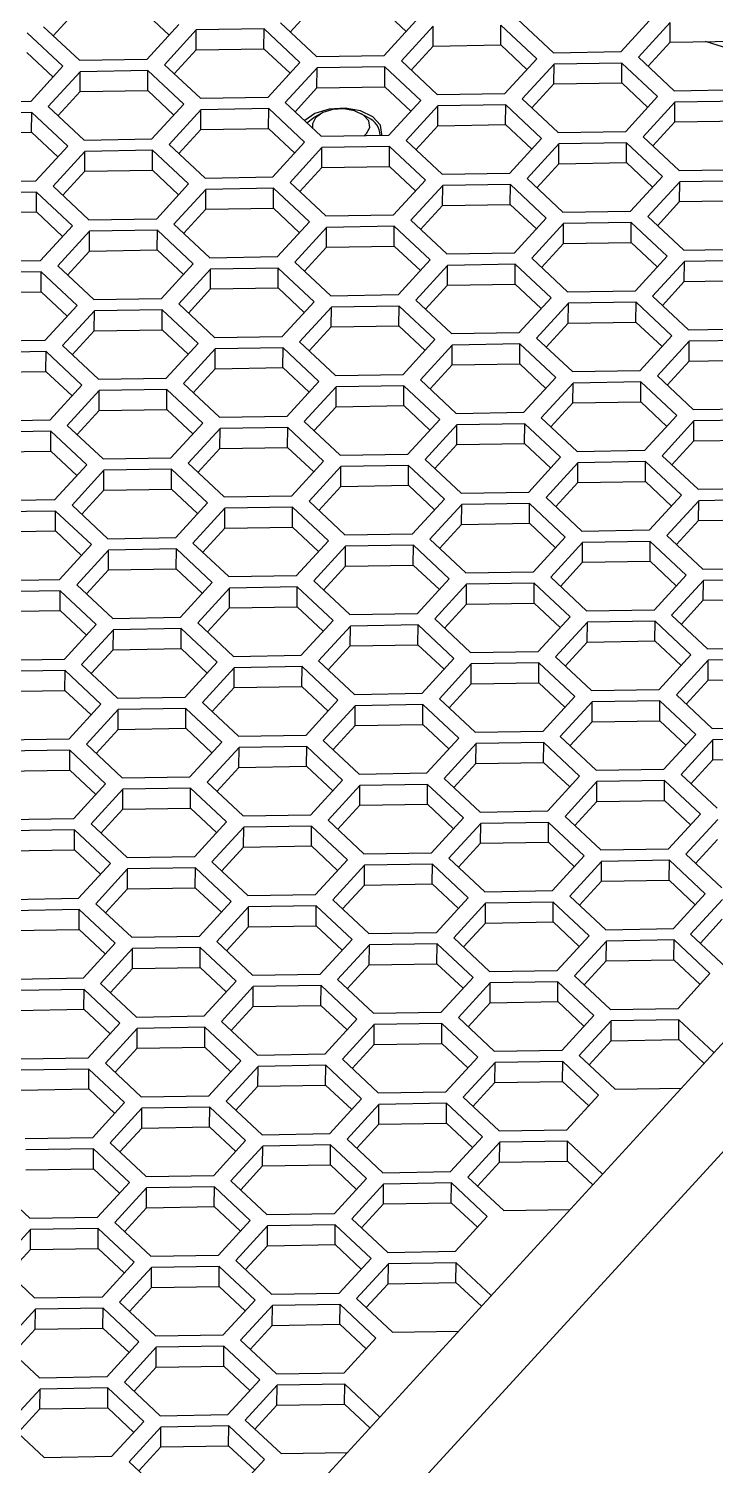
# Model space of a CAD drawing. Header units: millimetres. Extents: x -11 to 294, y 0 to 216.
# Drawn here: x 183 to 194.7, y 94.64 to 119.11 of the extents above; entities that cross this region are included whole.
import ezdxf

# ---------------------------------------------------------------- set-up
doc = ezdxf.new("R2010")
doc.units = ezdxf.units.MM

msp = doc.modelspace()

# ---------------------------------------------------------------- linework, layer by layer
at = {"color": 7, "linetype": 'Continuous', "lineweight": 25}
for p, q in [((174.487, 77.791), (240.142, 149.396)), ((174.498, 79.662), (238.216, 149.153)), ((187.456, 119.055), (187.83, 119.463)), ((188.984, 119.482), (189.43, 119.064)), ((183.417, 118.991), (183.792, 119.399)), ((184.946, 119.417), (185.391, 119)), ((187.29, 119.21), (187.901, 118.637)), ((189.055, 118.656), (189.598, 119.247)), ((191.329, 119.275), (191.94, 118.702)), ((193.094, 118.721), (193.637, 119.312)), ((193.931, 119.22), (193.388, 118.628)), ((193.929, 118.881), (193.931, 119.22)), ((183.58, 118.471), (182.969, 119.044)), ((183.251, 119.146), (183.863, 118.573)), ((185.017, 118.592), (185.559, 119.183)), ((185.854, 119.091), (185.311, 118.499)), ((185.852, 118.752), (185.854, 119.091)), ((187.008, 119.109), (185.854, 119.091)), ((187.006, 118.771), (187.008, 119.109)), ((187.619, 118.536), (187.008, 119.109)), ((189.892, 119.155), (189.35, 118.563)), ((189.89, 118.816), (189.892, 119.155)), ((191.044, 118.835), (191.046, 119.174)), ((191.657, 118.601), (191.046, 119.174)), ((185.477, 118.344), (185.852, 118.752)), ((185.852, 118.752), (187.006, 118.771)), ((187.006, 118.771), (187.451, 118.353)), ((189.515, 118.408), (189.89, 118.816)), ((189.89, 118.816), (191.044, 118.835)), ((191.044, 118.835), (191.49, 118.417)), ((191.94, 118.702), (193.094, 118.721)), ((193.554, 118.473), (193.929, 118.881)), ((193.929, 118.881), (195.083, 118.9)), ((195.376, 118.626), (194.53, 118.891)), ((182.967, 118.706), (183.412, 118.288)), ((183.038, 117.88), (183.58, 118.471)), ((183.863, 118.573), (185.017, 118.592)), ((185.311, 118.499), (185.923, 117.926)), ((187.077, 117.945), (187.619, 118.536)), ((187.901, 118.637), (189.055, 118.656)), ((189.067, 118.463), (187.913, 118.444)), ((189.065, 118.124), (189.067, 118.463)), ((189.679, 117.889), (189.067, 118.463)), ((189.35, 118.563), (189.961, 117.99)), ((191.115, 118.009), (191.657, 118.601)), ((191.952, 118.508), (191.409, 117.917)), ((191.95, 118.17), (191.952, 118.508)), ((193.106, 118.527), (191.952, 118.508)), ((193.104, 118.188), (193.106, 118.527)), ((193.717, 117.954), (193.106, 118.527)), ((193.388, 118.628), (194, 118.055)), ((183.874, 118.379), (183.332, 117.787)), ((183.872, 118.04), (183.874, 118.379)), ((185.028, 118.397), (183.874, 118.379)), ((185.026, 118.059), (185.028, 118.397)), ((185.64, 117.824), (185.028, 118.397)), ((187.913, 118.444), (187.371, 117.852)), ((187.911, 118.105), (187.913, 118.444)), ((183.498, 117.632), (183.872, 118.04)), ((183.872, 118.04), (185.026, 118.059)), ((185.026, 118.059), (185.472, 117.641)), ((187.537, 117.697), (187.911, 118.105)), ((187.911, 118.105), (189.065, 118.124)), ((189.065, 118.124), (189.511, 117.706)), ((189.961, 117.99), (191.115, 118.009)), ((191.575, 117.761), (191.95, 118.17)), ((191.95, 118.17), (193.104, 118.188)), ((193.104, 118.188), (193.549, 117.771)), ((194, 118.055), (195.154, 118.074)), ((181.884, 117.861), (183.038, 117.88)), ((183.332, 117.787), (183.944, 117.214)), ((185.098, 117.233), (185.64, 117.824)), ((185.934, 117.732), (185.392, 117.14)), ((185.923, 117.926), (187.077, 117.945)), ((185.932, 117.393), (185.934, 117.732)), ((187.088, 117.751), (185.934, 117.732)), ((187.086, 117.412), (187.088, 117.751)), ((187.7, 117.178), (187.088, 117.751)), ((187.371, 117.852), (187.983, 117.279)), ((189.137, 117.298), (189.679, 117.889)), ((189.973, 117.797), (189.431, 117.206)), ((189.971, 117.458), (189.973, 117.797)), ((191.127, 117.816), (189.973, 117.797)), ((191.125, 117.477), (191.127, 117.816)), ((191.739, 117.243), (191.127, 117.816)), ((191.409, 117.917), (192.021, 117.344)), ((193.175, 117.362), (193.717, 117.954)), ((194.012, 117.861), (193.469, 117.27)), ((194.01, 117.523), (194.012, 117.861)), ((195.166, 117.88), (194.012, 117.861)), ((183.05, 117.686), (181.896, 117.668)), ((183.048, 117.348), (183.05, 117.686)), ((183.662, 117.113), (183.05, 117.686)), ((187.738, 117.508), (187.858, 117.599)), ((187.981, 117.667), (187.858, 117.599)), ((188.788, 117.593), (188.666, 117.663)), ((193.635, 117.114), (194.01, 117.523)), ((194.01, 117.523), (195.164, 117.541)), ((181.894, 117.329), (183.048, 117.348)), ((183.048, 117.348), (183.494, 116.93)), ((185.558, 116.985), (185.932, 117.393)), ((185.932, 117.393), (187.086, 117.412)), ((187.086, 117.412), (187.532, 116.994)), ((187.983, 117.279), (189.137, 117.298)), ((188.988, 117.296), (188.988, 117.314)), ((189.597, 117.05), (189.971, 117.458)), ((189.971, 117.458), (191.125, 117.477)), ((191.125, 117.477), (191.571, 117.059)), ((191.196, 116.651), (191.739, 117.243)), ((192.021, 117.344), (193.175, 117.362)), ((193.469, 117.27), (194.081, 116.697)), ((183.119, 116.522), (183.662, 117.113)), ((183.956, 117.021), (183.413, 116.429)), ((183.944, 117.214), (185.098, 117.233)), ((183.954, 116.682), (183.956, 117.021)), ((185.11, 117.04), (183.956, 117.021)), ((185.108, 116.701), (185.11, 117.04)), ((185.721, 116.467), (185.11, 117.04)), ((185.392, 117.14), (186.003, 116.567)), ((187.157, 116.586), (187.7, 117.178)), ((187.994, 117.085), (187.452, 116.494)), ((187.992, 116.747), (187.994, 117.085)), ((189.148, 117.104), (187.994, 117.085)), ((189.146, 116.765), (189.148, 117.104)), ((189.76, 116.531), (189.148, 117.104)), ((189.431, 117.206), (190.042, 116.633)), ((192.033, 117.15), (191.491, 116.559)), ((192.031, 116.812), (192.033, 117.15)), ((193.187, 117.169), (192.033, 117.15)), ((193.185, 116.83), (193.187, 117.169)), ((193.799, 116.596), (193.187, 117.169)), ((187.992, 116.747), (189.146, 116.765)), ((189.146, 116.765), (189.592, 116.348)), ((191.657, 116.403), (192.031, 116.812)), ((192.031, 116.812), (193.185, 116.83)), ((193.185, 116.83), (193.631, 116.413)), ((181.965, 116.503), (183.119, 116.522)), ((183.579, 116.274), (183.954, 116.682)), ((183.954, 116.682), (185.108, 116.701)), ((185.108, 116.701), (185.553, 116.283)), ((186.003, 116.567), (187.157, 116.586)), ((187.618, 116.338), (187.992, 116.747)), ((189.217, 115.939), (189.76, 116.531)), ((190.042, 116.633), (191.196, 116.651)), ((191.491, 116.559), (192.102, 115.986)), ((193.256, 116.004), (193.799, 116.596)), ((194.093, 116.503), (193.55, 115.912)), ((194.081, 116.697), (195.235, 116.715)), ((194.091, 116.165), (194.093, 116.503)), ((195.247, 116.522), (194.093, 116.503)), ((183.131, 116.328), (181.977, 116.309)), ((183.129, 115.989), (183.131, 116.328)), ((183.742, 115.755), (183.131, 116.328)), ((183.413, 116.429), (184.025, 115.856)), ((185.179, 115.875), (185.721, 116.467)), ((186.016, 116.374), (185.473, 115.783)), ((186.014, 116.035), (186.016, 116.374)), ((187.17, 116.393), (186.016, 116.374)), ((187.168, 116.054), (187.17, 116.393)), ((187.781, 115.82), (187.17, 116.393)), ((187.452, 116.494), (188.063, 115.921)), ((190.054, 116.438), (189.511, 115.847)), ((190.052, 116.1), (190.054, 116.438)), ((191.208, 116.457), (190.054, 116.438)), ((191.206, 116.118), (191.208, 116.457)), ((191.819, 115.884), (191.208, 116.457)), ((185.639, 115.627), (186.014, 116.035)), ((186.014, 116.035), (187.168, 116.054)), ((187.168, 116.054), (187.613, 115.636)), ((189.677, 115.691), (190.052, 116.1)), ((190.052, 116.1), (191.206, 116.118)), ((191.206, 116.118), (191.651, 115.701)), ((193.716, 115.756), (194.091, 116.165)), ((194.091, 116.165), (195.245, 116.183)), ((181.975, 115.97), (183.129, 115.989)), ((183.129, 115.989), (183.574, 115.571)), ((184.025, 115.856), (185.179, 115.875)), ((185.473, 115.783), (186.085, 115.21)), ((187.239, 115.228), (187.781, 115.82)), ((188.063, 115.921), (189.217, 115.939)), ((189.511, 115.847), (190.123, 115.274)), ((191.277, 115.292), (191.819, 115.884)), ((192.114, 115.792), (191.571, 115.2)), ((192.102, 115.986), (193.256, 116.004)), ((192.112, 115.453), (192.114, 115.792)), ((193.268, 115.81), (192.114, 115.792)), ((193.266, 115.471), (193.268, 115.81)), ((193.879, 115.237), (193.268, 115.81)), ((193.55, 115.912), (194.162, 115.339)), ((183.2, 115.163), (183.742, 115.755)), ((184.036, 115.662), (183.494, 115.071)), ((184.034, 115.324), (184.036, 115.662)), ((185.19, 115.681), (184.036, 115.662)), ((185.188, 115.342), (185.19, 115.681)), ((185.802, 115.108), (185.19, 115.681)), ((188.075, 115.727), (187.533, 115.136)), ((188.073, 115.389), (188.075, 115.727)), ((189.229, 115.746), (188.075, 115.727)), ((189.227, 115.407), (189.229, 115.746)), ((189.841, 115.173), (189.229, 115.746)), ((183.66, 114.915), (184.034, 115.324)), ((184.034, 115.324), (185.188, 115.342)), ((185.188, 115.342), (185.634, 114.925)), ((187.699, 114.98), (188.073, 115.389)), ((188.073, 115.389), (189.227, 115.407)), ((189.227, 115.407), (189.673, 114.99)), ((190.123, 115.274), (191.277, 115.292)), ((191.737, 115.045), (192.112, 115.453)), ((192.112, 115.453), (193.266, 115.471)), ((193.266, 115.471), (193.711, 115.054)), ((194.162, 115.339), (195.316, 115.357)), ((182.046, 115.144), (183.2, 115.163)), ((183.494, 115.071), (184.106, 114.498)), ((185.26, 114.516), (185.802, 115.108)), ((186.085, 115.21), (187.239, 115.228)), ((187.533, 115.136), (188.145, 114.563)), ((189.299, 114.581), (189.841, 115.173)), ((190.135, 115.08), (189.593, 114.489)), ((190.133, 114.742), (190.135, 115.08)), ((191.289, 115.099), (190.135, 115.08)), ((191.287, 114.76), (191.289, 115.099)), ((191.901, 114.526), (191.289, 115.099)), ((191.571, 115.2), (192.183, 114.627)), ((193.337, 114.646), (193.879, 115.237)), ((194.174, 115.145), (193.631, 114.553)), ((194.171, 114.806), (194.174, 115.145)), ((195.328, 115.163), (194.174, 115.145)), ((183.212, 114.97), (182.058, 114.951)), ((183.21, 114.631), (183.212, 114.97)), ((183.824, 114.397), (183.212, 114.97)), ((186.096, 115.015), (185.554, 114.424)), ((186.094, 114.677), (186.096, 115.015)), ((187.25, 115.034), (186.096, 115.015)), ((187.248, 114.695), (187.25, 115.034)), ((187.862, 114.461), (187.25, 115.034)), ((193.797, 114.398), (194.171, 114.806)), ((194.171, 114.806), (195.325, 114.825)), ((182.056, 114.612), (183.21, 114.631)), ((183.21, 114.631), (183.656, 114.213)), ((185.72, 114.268), (186.094, 114.677)), ((186.094, 114.677), (187.248, 114.695)), ((187.248, 114.695), (187.694, 114.278)), ((188.145, 114.563), (189.299, 114.581)), ((189.759, 114.333), (190.133, 114.742)), ((190.133, 114.742), (191.287, 114.76)), ((191.287, 114.76), (191.733, 114.343)), ((192.183, 114.627), (193.337, 114.646)), ((193.631, 114.553), (194.243, 113.98)), ((183.281, 113.805), (183.824, 114.397)), ((184.118, 114.304), (183.575, 113.713)), ((184.106, 114.498), (185.26, 114.516)), ((184.116, 113.966), (184.118, 114.304)), ((185.272, 114.323), (184.118, 114.304)), ((185.27, 113.984), (185.272, 114.323)), ((185.883, 113.75), (185.272, 114.323)), ((185.554, 114.424), (186.165, 113.851)), ((187.319, 113.869), (187.862, 114.461)), ((188.156, 114.369), (187.614, 113.777)), ((188.154, 114.03), (188.156, 114.369)), ((189.31, 114.387), (188.156, 114.369)), ((189.308, 114.049), (189.31, 114.387)), ((189.922, 113.814), (189.31, 114.387)), ((189.593, 114.489), (190.204, 113.916)), ((191.358, 113.934), (191.901, 114.526)), ((192.195, 114.434), (191.653, 113.842)), ((192.193, 114.095), (192.195, 114.434)), ((193.349, 114.452), (192.195, 114.434)), ((193.347, 114.114), (193.349, 114.452)), ((193.961, 113.879), (193.349, 114.452)), ((191.819, 113.687), (192.193, 114.095)), ((192.193, 114.095), (193.347, 114.114)), ((193.347, 114.114), (193.793, 113.696)), ((183.741, 113.557), (184.116, 113.966)), ((184.116, 113.966), (185.27, 113.984)), ((185.27, 113.984), (185.715, 113.567)), ((186.165, 113.851), (187.319, 113.869)), ((187.78, 113.622), (188.154, 114.03)), ((188.154, 114.03), (189.308, 114.049)), ((189.308, 114.049), (189.754, 113.631)), ((189.379, 113.223), (189.922, 113.814)), ((190.204, 113.916), (191.358, 113.934)), ((191.653, 113.842), (192.264, 113.269)), ((193.418, 113.288), (193.961, 113.879)), ((194.243, 113.98), (195.397, 113.999)), ((182.127, 113.787), (183.281, 113.805)), ((183.293, 113.611), (182.139, 113.592)), ((183.291, 113.272), (183.293, 113.611)), ((183.904, 113.038), (183.293, 113.611)), ((183.575, 113.713), (184.187, 113.14)), ((185.341, 113.158), (185.883, 113.75)), ((186.178, 113.657), (185.635, 113.066)), ((186.176, 113.319), (186.178, 113.657)), ((187.332, 113.676), (186.178, 113.657)), ((187.33, 113.337), (187.332, 113.676)), ((187.943, 113.103), (187.332, 113.676)), ((187.614, 113.777), (188.225, 113.204)), ((190.216, 113.722), (189.673, 113.13)), ((190.214, 113.383), (190.216, 113.722)), ((191.37, 113.74), (190.216, 113.722)), ((191.368, 113.402), (191.37, 113.74)), ((191.981, 113.167), (191.37, 113.74)), ((194.255, 113.787), (193.712, 113.195)), ((194.253, 113.448), (194.255, 113.787)), ((195.409, 113.805), (194.255, 113.787)), ((186.176, 113.319), (187.33, 113.337)), ((187.33, 113.337), (187.775, 112.92)), ((189.839, 112.975), (190.214, 113.383)), ((190.214, 113.383), (191.368, 113.402)), ((191.368, 113.402), (191.813, 112.984)), ((193.878, 113.04), (194.253, 113.448)), ((194.253, 113.448), (195.407, 113.467)), ((182.137, 113.254), (183.291, 113.272)), ((183.291, 113.272), (183.736, 112.855)), ((184.187, 113.14), (185.341, 113.158)), ((185.801, 112.91), (186.176, 113.319)), ((187.401, 112.511), (187.943, 113.103)), ((188.225, 113.204), (189.379, 113.223)), ((189.673, 113.13), (190.285, 112.557)), ((191.439, 112.576), (191.981, 113.167)), ((192.264, 113.269), (193.418, 113.288)), ((193.43, 113.094), (192.276, 113.075)), ((193.428, 112.755), (193.43, 113.094)), ((194.041, 112.521), (193.43, 113.094)), ((193.712, 113.195), (194.324, 112.622)), ((183.362, 112.446), (183.904, 113.038)), ((184.198, 112.946), (183.656, 112.354)), ((184.196, 112.607), (184.198, 112.946)), ((185.352, 112.964), (184.198, 112.946)), ((185.35, 112.626), (185.352, 112.964)), ((185.964, 112.391), (185.352, 112.964)), ((185.635, 113.066), (186.247, 112.493)), ((188.237, 113.011), (187.695, 112.419)), ((188.235, 112.672), (188.237, 113.011)), ((189.391, 113.029), (188.237, 113.011)), ((189.389, 112.691), (189.391, 113.029)), ((190.003, 112.456), (189.391, 113.029)), ((192.276, 113.075), (191.733, 112.483)), ((192.274, 112.736), (192.276, 113.075)), ((183.822, 112.199), (184.196, 112.607)), ((184.196, 112.607), (185.35, 112.626)), ((185.35, 112.626), (185.796, 112.208)), ((187.861, 112.264), (188.235, 112.672)), ((188.235, 112.672), (189.389, 112.691)), ((189.389, 112.691), (189.835, 112.273)), ((191.899, 112.328), (192.274, 112.736)), ((192.274, 112.736), (193.428, 112.755)), ((193.428, 112.755), (193.873, 112.337)), ((194.324, 112.622), (195.478, 112.641)), ((182.208, 112.428), (183.362, 112.446)), ((183.656, 112.354), (184.268, 111.781)), ((185.422, 111.8), (185.964, 112.391)), ((186.247, 112.493), (187.401, 112.511)), ((187.695, 112.419), (188.307, 111.846)), ((189.461, 111.865), (190.003, 112.456)), ((190.297, 112.364), (189.755, 111.772)), ((190.285, 112.557), (191.439, 112.576)), ((190.295, 112.025), (190.297, 112.364)), ((191.451, 112.382), (190.297, 112.364)), ((191.449, 112.044), (191.451, 112.382)), ((192.063, 111.809), (191.451, 112.382)), ((191.733, 112.483), (192.345, 111.91)), ((193.499, 111.929), (194.041, 112.521)), ((194.336, 112.428), (193.793, 111.837)), ((194.333, 112.089), (194.336, 112.428)), ((195.49, 112.447), (194.336, 112.428)), ((183.374, 112.253), (182.22, 112.234)), ((183.372, 111.914), (183.374, 112.253)), ((183.986, 111.68), (183.374, 112.253)), ((186.258, 112.299), (185.716, 111.707)), ((186.256, 111.96), (186.258, 112.299)), ((187.412, 112.317), (186.258, 112.299)), ((187.41, 111.979), (187.412, 112.317)), ((188.024, 111.744), (187.412, 112.317)), ((194.333, 112.089), (195.487, 112.108)), ((182.218, 111.896), (183.372, 111.914)), ((183.372, 111.914), (183.818, 111.497)), ((185.882, 111.552), (186.256, 111.96)), ((186.256, 111.96), (187.41, 111.979)), ((187.41, 111.979), (187.856, 111.561)), ((188.307, 111.846), (189.461, 111.865)), ((189.921, 111.617), (190.295, 112.025)), ((190.295, 112.025), (191.449, 112.044)), ((191.449, 112.044), (191.895, 111.626)), ((192.345, 111.91), (193.499, 111.929)), ((193.959, 111.681), (194.333, 112.089)), ((183.443, 111.088), (183.986, 111.68)), ((184.268, 111.781), (185.422, 111.8)), ((185.716, 111.707), (186.327, 111.134)), ((187.481, 111.153), (188.024, 111.744)), ((188.318, 111.652), (187.776, 111.06)), ((188.316, 111.313), (188.318, 111.652)), ((189.472, 111.671), (188.318, 111.652)), ((189.47, 111.332), (189.472, 111.671)), ((190.084, 111.098), (189.472, 111.671)), ((189.755, 111.772), (190.366, 111.199)), ((191.52, 111.218), (192.063, 111.809)), ((192.357, 111.717), (191.815, 111.125)), ((192.355, 111.378), (192.357, 111.717)), ((193.511, 111.736), (192.357, 111.717)), ((193.509, 111.397), (193.511, 111.736)), ((194.123, 111.163), (193.511, 111.736)), ((193.793, 111.837), (194.405, 111.264)), ((184.28, 111.588), (183.737, 110.996)), ((184.278, 111.249), (184.28, 111.588)), ((185.434, 111.606), (184.28, 111.588)), ((185.432, 111.268), (185.434, 111.606)), ((186.045, 111.033), (185.434, 111.606)), ((191.981, 110.97), (192.355, 111.378)), ((192.355, 111.378), (193.509, 111.397)), ((193.509, 111.397), (193.955, 110.979)), ((183.903, 110.841), (184.278, 111.249)), ((184.278, 111.249), (185.432, 111.268)), ((185.432, 111.268), (185.877, 110.85)), ((186.327, 111.134), (187.481, 111.153)), ((187.942, 110.905), (188.316, 111.313)), ((188.316, 111.313), (189.47, 111.332)), ((189.47, 111.332), (189.916, 110.914)), ((190.366, 111.199), (191.52, 111.218)), ((191.815, 111.125), (192.426, 110.552)), ((193.58, 110.571), (194.123, 111.163)), ((194.405, 111.264), (195.559, 111.282)), ((182.289, 111.07), (183.443, 111.088)), ((183.455, 110.894), (182.301, 110.876)), ((183.453, 110.556), (183.455, 110.894)), ((184.066, 110.321), (183.455, 110.894)), ((183.737, 110.996), (184.349, 110.423)), ((185.503, 110.442), (186.045, 111.033)), ((186.34, 110.941), (185.797, 110.349)), ((186.338, 110.602), (186.34, 110.941)), ((187.494, 110.959), (186.34, 110.941)), ((187.492, 110.621), (187.494, 110.959)), ((188.105, 110.386), (187.494, 110.959)), ((187.776, 111.06), (188.387, 110.487)), ((189.541, 110.506), (190.084, 111.098)), ((190.378, 111.005), (189.835, 110.414)), ((190.376, 110.666), (190.378, 111.005)), ((191.532, 111.024), (190.378, 111.005)), ((191.53, 110.685), (191.532, 111.024)), ((192.143, 110.451), (191.532, 111.024)), ((194.417, 111.07), (193.874, 110.479)), ((194.415, 110.731), (194.417, 111.07)), ((195.571, 111.089), (194.417, 111.07)), ((190.001, 110.258), (190.376, 110.666)), ((190.376, 110.666), (191.53, 110.685)), ((191.53, 110.685), (191.975, 110.267)), ((194.04, 110.323), (194.415, 110.731)), ((194.415, 110.731), (195.569, 110.75)), ((182.299, 110.537), (183.453, 110.556)), ((183.453, 110.556), (183.898, 110.138)), ((184.349, 110.423), (185.503, 110.442)), ((185.963, 110.194), (186.338, 110.602)), ((186.338, 110.602), (187.492, 110.621)), ((187.492, 110.621), (187.937, 110.203)), ((187.563, 109.795), (188.105, 110.386)), ((188.387, 110.487), (189.541, 110.506)), ((189.835, 110.414), (190.447, 109.841)), ((191.601, 109.859), (192.143, 110.451)), ((192.426, 110.552), (193.58, 110.571)), ((193.874, 110.479), (194.486, 109.906)), ((183.524, 109.73), (184.066, 110.321)), ((184.36, 110.229), (183.818, 109.637)), ((184.358, 109.89), (184.36, 110.229)), ((185.514, 110.248), (184.36, 110.229)), ((185.512, 109.909), (185.514, 110.248)), ((186.126, 109.675), (185.514, 110.248)), ((185.797, 110.349), (186.409, 109.776)), ((188.399, 110.294), (187.857, 109.702)), ((188.397, 109.955), (188.399, 110.294)), ((189.553, 110.313), (188.399, 110.294)), ((189.551, 109.974), (189.553, 110.313)), ((190.165, 109.74), (189.553, 110.313)), ((192.438, 110.358), (191.895, 109.767)), ((192.436, 110.02), (192.438, 110.358)), ((193.592, 110.377), (192.438, 110.358)), ((193.59, 110.038), (193.592, 110.377)), ((194.203, 109.804), (193.592, 110.377)), ((184.358, 109.89), (185.512, 109.909)), ((185.512, 109.909), (185.958, 109.491)), ((188.023, 109.547), (188.397, 109.955)), ((188.397, 109.955), (189.551, 109.974)), ((189.551, 109.974), (189.997, 109.556)), ((192.061, 109.611), (192.436, 110.02)), ((192.436, 110.02), (193.59, 110.038)), ((193.59, 110.038), (194.035, 109.621)), ((194.486, 109.906), (195.64, 109.924)), ((182.37, 109.711), (183.524, 109.73)), ((183.984, 109.482), (184.358, 109.89)), ((185.584, 109.083), (186.126, 109.675)), ((186.409, 109.776), (187.563, 109.795)), ((187.857, 109.702), (188.469, 109.129)), ((189.623, 109.148), (190.165, 109.74)), ((190.447, 109.841), (191.601, 109.859)), ((191.613, 109.666), (190.459, 109.647)), ((191.611, 109.327), (191.613, 109.666)), ((192.225, 109.093), (191.613, 109.666)), ((191.895, 109.767), (192.507, 109.194)), ((193.661, 109.212), (194.203, 109.804)), ((194.498, 109.711), (193.955, 109.12)), ((194.495, 109.373), (194.498, 109.711)), ((195.652, 109.73), (194.498, 109.711)), ((183.536, 109.536), (182.382, 109.518)), ((183.534, 109.198), (183.536, 109.536)), ((184.147, 108.963), (183.536, 109.536)), ((183.818, 109.637), (184.43, 109.064)), ((186.42, 109.582), (185.878, 108.991)), ((186.418, 109.243), (186.42, 109.582)), ((187.574, 109.601), (186.42, 109.582)), ((187.572, 109.262), (187.574, 109.601)), ((188.186, 109.028), (187.574, 109.601)), ((190.459, 109.647), (189.917, 109.056)), ((190.457, 109.309), (190.459, 109.647)), ((182.38, 109.179), (183.534, 109.198)), ((183.534, 109.198), (183.98, 108.78)), ((186.044, 108.835), (186.418, 109.243)), ((186.418, 109.243), (187.572, 109.262)), ((187.572, 109.262), (188.018, 108.845)), ((190.083, 108.9), (190.457, 109.309)), ((190.457, 109.309), (191.611, 109.327)), ((191.611, 109.327), (192.057, 108.91)), ((192.507, 109.194), (193.661, 109.212)), ((194.121, 108.964), (194.495, 109.373)), ((194.495, 109.373), (195.649, 109.391)), ((183.605, 108.372), (184.147, 108.963)), ((184.43, 109.064), (185.584, 109.083)), ((185.878, 108.991), (186.489, 108.418)), ((187.643, 108.436), (188.186, 109.028)), ((188.48, 108.935), (187.938, 108.344)), ((188.469, 109.129), (189.623, 109.148)), ((188.478, 108.597), (188.48, 108.935)), ((189.634, 108.954), (188.48, 108.935)), ((189.632, 108.615), (189.634, 108.954)), ((190.246, 108.381), (189.634, 108.954)), ((189.917, 109.056), (190.528, 108.483)), ((191.682, 108.501), (192.225, 109.093)), ((192.519, 109), (191.977, 108.409)), ((192.517, 108.662), (192.519, 109)), ((193.673, 109.019), (192.519, 109)), ((193.671, 108.68), (193.673, 109.019)), ((194.285, 108.446), (193.673, 109.019)), ((193.955, 109.12), (194.567, 108.547)), ((184.442, 108.871), (183.899, 108.279)), ((184.44, 108.532), (184.442, 108.871)), ((185.596, 108.89), (184.442, 108.871)), ((185.594, 108.551), (185.596, 108.89)), ((186.207, 108.317), (185.596, 108.89)), ((192.517, 108.662), (193.671, 108.68)), ((193.671, 108.68), (194.117, 108.263)), ((184.065, 108.124), (184.44, 108.532)), ((184.44, 108.532), (185.594, 108.551)), ((185.594, 108.551), (186.039, 108.133)), ((186.489, 108.418), (187.643, 108.436)), ((188.104, 108.188), (188.478, 108.597)), ((188.478, 108.597), (189.632, 108.615)), ((189.632, 108.615), (190.078, 108.198)), ((190.528, 108.483), (191.682, 108.501)), ((192.143, 108.253), (192.517, 108.662)), ((193.742, 107.854), (194.285, 108.446)), ((194.567, 108.547), (195.721, 108.565)), ((182.451, 108.353), (183.605, 108.372)), ((183.899, 108.279), (184.511, 107.706)), ((185.665, 107.725), (186.207, 108.317)), ((186.502, 108.224), (185.959, 107.633)), ((186.499, 107.886), (186.502, 108.224)), ((187.656, 108.243), (186.502, 108.224)), ((187.653, 107.904), (187.656, 108.243)), ((188.267, 107.67), (187.656, 108.243)), ((187.938, 108.344), (188.549, 107.771)), ((189.703, 107.789), (190.246, 108.381)), ((190.54, 108.288), (189.997, 107.697)), ((190.538, 107.95), (190.54, 108.288)), ((191.694, 108.307), (190.54, 108.288)), ((191.692, 107.968), (191.694, 108.307)), ((192.305, 107.734), (191.694, 108.307)), ((191.977, 108.409), (192.588, 107.836)), ((194.579, 108.354), (194.036, 107.762)), ((194.577, 108.015), (194.579, 108.354)), ((195.733, 108.372), (194.579, 108.354)), ((183.617, 108.178), (182.463, 108.159)), ((183.615, 107.839), (183.617, 108.178)), ((184.228, 107.605), (183.617, 108.178)), ((190.163, 107.541), (190.538, 107.95)), ((190.538, 107.95), (191.692, 107.968)), ((191.692, 107.968), (192.137, 107.551)), ((194.202, 107.606), (194.577, 108.015)), ((194.577, 108.015), (195.731, 108.033)), ((182.461, 107.82), (183.615, 107.839)), ((183.615, 107.839), (184.06, 107.422)), ((184.511, 107.706), (185.665, 107.725)), ((186.125, 107.477), (186.499, 107.886)), ((186.499, 107.886), (187.653, 107.904)), ((187.653, 107.904), (188.099, 107.487)), ((188.549, 107.771), (189.703, 107.789)), ((189.997, 107.697), (190.609, 107.124)), ((191.763, 107.142), (192.305, 107.734)), ((192.588, 107.836), (193.742, 107.854)), ((194.036, 107.762), (194.648, 107.189)), ((183.686, 107.013), (184.228, 107.605)), ((184.522, 107.512), (183.98, 106.921)), ((184.52, 107.174), (184.522, 107.512)), ((185.676, 107.531), (184.522, 107.512)), ((185.674, 107.192), (185.676, 107.531)), ((186.288, 106.958), (185.676, 107.531)), ((185.959, 107.633), (186.571, 107.06)), ((187.725, 107.078), (188.267, 107.67)), ((188.561, 107.577), (188.019, 106.986)), ((188.559, 107.239), (188.561, 107.577)), ((189.715, 107.596), (188.561, 107.577)), ((189.713, 107.257), (189.715, 107.596)), ((190.327, 107.023), (189.715, 107.596)), ((192.6, 107.642), (192.057, 107.05)), ((192.598, 107.303), (192.6, 107.642)), ((193.754, 107.66), (192.6, 107.642)), ((193.752, 107.322), (193.754, 107.66)), ((194.365, 107.087), (193.754, 107.66)), ((188.185, 106.83), (188.559, 107.239)), ((188.559, 107.239), (189.713, 107.257)), ((189.713, 107.257), (190.159, 106.84)), ((192.223, 106.895), (192.598, 107.303)), ((192.598, 107.303), (193.752, 107.322)), ((193.752, 107.322), (194.197, 106.904)), ((194.648, 107.189), (195.802, 107.208)), ((182.532, 106.995), (183.686, 107.013)), ((184.146, 106.765), (184.52, 107.174)), ((184.52, 107.174), (185.674, 107.192)), ((185.674, 107.192), (186.12, 106.775)), ((185.746, 106.366), (186.288, 106.958)), ((186.571, 107.06), (187.725, 107.078)), ((188.019, 106.986), (188.631, 106.413)), ((189.785, 106.431), (190.327, 107.023)), ((190.609, 107.124), (191.763, 107.142)), ((192.057, 107.05), (192.669, 106.477)), ((193.823, 106.496), (194.365, 107.087)), ((194.66, 106.995), (194.117, 106.403)), ((194.657, 106.656), (194.66, 106.995)), ((195.814, 107.013), (194.66, 106.995)), ((183.698, 106.82), (182.544, 106.801)), ((183.696, 106.481), (183.698, 106.82)), ((184.309, 106.247), (183.698, 106.82)), ((183.98, 106.921), (184.592, 106.348)), ((186.582, 106.866), (186.04, 106.274)), ((186.58, 106.527), (186.582, 106.866)), ((187.736, 106.884), (186.582, 106.866)), ((187.734, 106.545), (187.736, 106.884)), ((188.348, 106.311), (187.736, 106.884)), ((190.621, 106.931), (190.079, 106.339)), ((190.619, 106.592), (190.621, 106.931)), ((191.775, 106.949), (190.621, 106.931)), ((191.773, 106.61), (191.775, 106.949)), ((192.387, 106.376), (191.775, 106.949)), ((182.542, 106.463), (183.696, 106.481)), ((183.696, 106.481), (184.141, 106.064)), ((186.206, 106.118), (186.58, 106.527)), ((186.58, 106.527), (187.734, 106.545)), ((187.734, 106.545), (188.18, 106.128)), ((190.245, 106.183), (190.619, 106.592)), ((190.619, 106.592), (191.773, 106.61)), ((191.773, 106.61), (192.219, 106.193)), ((192.669, 106.477), (193.823, 106.496)), ((194.283, 106.248), (194.657, 106.656)), ((194.657, 106.656), (195.811, 106.675)), ((183.767, 105.655), (184.309, 106.247)), ((184.592, 106.348), (185.746, 106.366)), ((186.04, 106.274), (186.651, 105.701)), ((187.805, 105.719), (188.348, 106.311)), ((188.631, 106.413), (189.785, 106.431)), ((189.796, 106.237), (188.642, 106.219)), ((189.794, 105.899), (189.796, 106.237)), ((190.408, 105.664), (189.796, 106.237)), ((190.079, 106.339), (190.69, 105.766)), ((191.844, 105.785), (192.387, 106.376)), ((192.681, 106.284), (192.139, 105.692)), ((192.679, 105.945), (192.681, 106.284)), ((193.835, 106.302), (192.681, 106.284)), ((193.833, 105.964), (193.835, 106.302)), ((194.447, 105.729), (193.835, 106.302)), ((194.117, 106.403), (194.729, 105.83)), ((184.604, 106.154), (184.061, 105.563)), ((184.602, 105.816), (184.604, 106.154)), ((185.758, 106.173), (184.604, 106.154)), ((185.756, 105.834), (185.758, 106.173)), ((186.369, 105.6), (185.758, 106.173)), ((188.642, 106.219), (188.1, 105.627)), ((188.64, 105.88), (188.642, 106.219)), ((184.227, 105.407), (184.602, 105.816)), ((184.602, 105.816), (185.756, 105.834)), ((185.756, 105.834), (186.201, 105.417)), ((188.266, 105.472), (188.64, 105.88)), ((188.64, 105.88), (189.794, 105.899)), ((189.794, 105.899), (190.24, 105.481)), ((190.69, 105.766), (191.844, 105.785)), ((192.305, 105.537), (192.679, 105.945)), ((192.679, 105.945), (193.833, 105.964)), ((193.833, 105.964), (194.279, 105.546)), ((182.613, 105.637), (183.767, 105.655)), ((184.061, 105.563), (184.673, 104.99)), ((185.827, 105.008), (186.369, 105.6)), ((186.664, 105.508), (186.121, 104.916)), ((186.651, 105.701), (187.805, 105.719)), ((186.661, 105.169), (186.664, 105.508)), ((187.818, 105.526), (186.664, 105.508)), ((187.815, 105.187), (187.818, 105.526)), ((188.429, 104.953), (187.818, 105.526)), ((188.1, 105.627), (188.711, 105.054)), ((189.865, 105.073), (190.408, 105.664)), ((190.702, 105.572), (190.159, 104.98)), ((190.7, 105.233), (190.702, 105.572)), ((191.856, 105.59), (190.702, 105.572)), ((191.854, 105.252), (191.856, 105.59)), ((192.467, 105.017), (191.856, 105.59)), ((192.139, 105.692), (192.75, 105.119)), ((193.904, 105.138), (194.447, 105.729)), ((194.741, 105.637), (194.198, 105.045)), ((183.779, 105.461), (182.625, 105.443)), ((183.776, 105.122), (183.779, 105.461)), ((184.39, 104.888), (183.779, 105.461)), ((190.7, 105.233), (191.854, 105.252)), ((191.854, 105.252), (192.299, 104.834)), ((194.364, 104.89), (194.739, 105.298)), ((182.622, 105.104), (183.776, 105.122)), ((183.776, 105.122), (184.222, 104.705)), ((184.673, 104.99), (185.827, 105.008)), ((186.287, 104.761), (186.661, 105.169)), ((186.661, 105.169), (187.815, 105.187)), ((187.815, 105.187), (188.261, 104.77)), ((188.711, 105.054), (189.865, 105.073)), ((190.325, 104.825), (190.7, 105.233)), ((191.925, 104.426), (192.467, 105.017)), ((192.75, 105.119), (193.904, 105.138)), ((194.198, 105.045), (194.81, 104.472)), ((183.848, 104.297), (184.39, 104.888)), ((184.684, 104.796), (184.142, 104.204)), ((184.682, 104.457), (184.684, 104.796)), ((185.838, 104.814), (184.684, 104.796)), ((185.836, 104.476), (185.838, 104.814)), ((186.45, 104.241), (185.838, 104.814)), ((186.121, 104.916), (186.733, 104.343)), ((187.887, 104.362), (188.429, 104.953)), ((188.723, 104.861), (188.181, 104.269)), ((188.721, 104.522), (188.723, 104.861)), ((189.877, 104.879), (188.723, 104.861)), ((189.875, 104.541), (189.877, 104.879)), ((190.489, 104.306), (189.877, 104.879)), ((190.159, 104.98), (190.771, 104.407)), ((192.762, 104.925), (192.219, 104.333)), ((192.76, 104.586), (192.762, 104.925)), ((193.916, 104.944), (192.762, 104.925)), ((193.914, 104.605), (193.916, 104.944)), ((194.527, 104.371), (193.916, 104.944)), ((188.347, 104.114), (188.721, 104.522)), ((188.721, 104.522), (189.875, 104.541)), ((189.875, 104.541), (190.321, 104.123)), ((192.385, 104.178), (192.76, 104.586)), ((192.76, 104.586), (193.914, 104.605)), ((193.914, 104.605), (194.359, 104.187)), ((182.694, 104.278), (183.848, 104.297)), ((184.308, 104.049), (184.682, 104.457)), ((184.682, 104.457), (185.836, 104.476)), ((185.836, 104.476), (186.282, 104.058)), ((186.733, 104.343), (187.887, 104.362)), ((188.181, 104.269), (188.793, 103.696)), ((189.946, 103.715), (190.489, 104.306)), ((190.771, 104.407), (191.925, 104.426)), ((192.219, 104.333), (192.831, 103.76)), ((193.985, 103.779), (194.527, 104.371)), ((194.821, 104.278), (194.279, 103.687)), ((183.86, 104.103), (182.706, 104.085)), ((183.858, 103.764), (183.86, 104.103)), ((184.471, 103.53), (183.86, 104.103)), ((184.142, 104.204), (184.754, 103.631)), ((185.908, 103.65), (186.45, 104.241)), ((186.744, 104.149), (186.202, 103.557)), ((186.742, 103.81), (186.744, 104.149)), ((187.898, 104.167), (186.744, 104.149)), ((187.896, 103.829), (187.898, 104.167)), ((188.51, 103.594), (187.898, 104.167)), ((190.783, 104.214), (190.241, 103.622)), ((190.781, 103.875), (190.783, 104.214)), ((191.937, 104.232), (190.783, 104.214)), ((191.935, 103.894), (191.937, 104.232)), ((192.549, 103.659), (191.937, 104.232)), ((186.368, 103.402), (186.742, 103.81)), ((186.742, 103.81), (187.896, 103.829)), ((187.896, 103.829), (188.342, 103.411)), ((190.407, 103.467), (190.781, 103.875)), ((190.781, 103.875), (191.935, 103.894)), ((191.935, 103.894), (192.381, 103.476)), ((192.831, 103.76), (193.985, 103.779)), ((194.445, 103.531), (194.819, 103.94)), ((182.704, 103.746), (183.858, 103.764)), ((183.858, 103.764), (184.303, 103.347)), ((184.754, 103.631), (185.908, 103.65)), ((186.202, 103.557), (186.813, 102.984)), ((187.967, 103.003), (188.51, 103.594)), ((188.793, 103.696), (189.946, 103.715)), ((190.241, 103.622), (190.852, 103.049)), ((192.006, 103.068), (192.549, 103.659)), ((192.843, 103.567), (192.301, 102.975)), ((192.841, 103.228), (192.843, 103.567)), ((193.997, 103.586), (192.843, 103.567)), ((193.995, 103.247), (193.997, 103.586)), ((194.609, 103.013), (193.997, 103.586)), ((194.279, 103.687), (194.891, 103.114)), ((183.929, 102.939), (184.471, 103.53)), ((184.766, 103.438), (184.223, 102.846)), ((184.764, 103.099), (184.766, 103.438)), ((185.92, 103.456), (184.766, 103.438)), ((185.918, 103.118), (185.92, 103.456)), ((186.531, 102.883), (185.92, 103.456)), ((188.804, 103.502), (188.262, 102.91)), ((188.802, 103.163), (188.804, 103.502)), ((189.958, 103.521), (188.804, 103.502)), ((189.956, 103.182), (189.958, 103.521)), ((190.57, 102.948), (189.958, 103.521)), ((184.389, 102.691), (184.764, 103.099)), ((184.764, 103.099), (185.918, 103.118)), ((185.918, 103.118), (186.363, 102.7)), ((188.428, 102.755), (188.802, 103.163)), ((188.802, 103.163), (189.956, 103.182)), ((189.956, 103.182), (190.402, 102.764)), ((190.852, 103.049), (192.006, 103.068)), ((192.466, 102.82), (192.841, 103.228)), ((192.841, 103.228), (193.995, 103.247)), ((193.995, 103.247), (194.441, 102.829)), ((182.775, 102.92), (183.929, 102.939)), ((184.223, 102.846), (184.835, 102.273)), ((185.989, 102.292), (186.531, 102.883)), ((186.813, 102.984), (187.967, 103.003)), ((187.98, 102.809), (186.826, 102.791)), ((187.977, 102.471), (187.98, 102.809)), ((188.591, 102.236), (187.98, 102.809)), ((188.262, 102.91), (188.873, 102.337)), ((190.027, 102.356), (190.57, 102.948)), ((190.864, 102.855), (190.321, 102.264)), ((190.862, 102.517), (190.864, 102.855)), ((192.018, 102.874), (190.864, 102.855)), ((192.016, 102.535), (192.018, 102.874)), ((192.629, 102.301), (192.018, 102.874)), ((192.301, 102.975), (192.912, 102.402)), ((194.066, 102.421), (194.609, 103.013)), ((183.941, 102.744), (182.787, 102.726)), ((183.938, 102.406), (183.941, 102.744)), ((184.552, 102.171), (183.941, 102.744)), ((186.826, 102.791), (186.283, 102.199)), ((186.823, 102.452), (186.826, 102.791)), ((182.784, 102.387), (183.938, 102.406)), ((183.938, 102.406), (184.384, 101.988)), ((186.449, 102.044), (186.823, 102.452)), ((186.823, 102.452), (187.977, 102.471)), ((187.977, 102.471), (188.423, 102.053)), ((188.873, 102.337), (190.027, 102.356)), ((190.487, 102.108), (190.862, 102.517)), ((190.862, 102.517), (192.016, 102.535)), ((192.016, 102.535), (192.461, 102.118)), ((192.912, 102.402), (194.066, 102.421)), ((184.01, 101.58), (184.552, 102.171)), ((184.846, 102.079), (184.304, 101.487)), ((184.835, 102.273), (185.989, 102.292)), ((184.844, 101.74), (184.846, 102.079)), ((186, 102.098), (184.846, 102.079)), ((185.998, 101.759), (186, 102.098)), ((186.612, 101.525), (186, 102.098)), ((186.283, 102.199), (186.895, 101.626)), ((188.049, 101.645), (188.591, 102.236)), ((188.885, 102.144), (188.343, 101.553)), ((188.883, 101.805), (188.885, 102.144)), ((190.039, 102.163), (188.885, 102.144)), ((190.037, 101.824), (190.039, 102.163)), ((190.651, 101.59), (190.039, 102.163)), ((190.321, 102.264), (190.933, 101.691)), ((192.087, 101.709), (192.629, 102.301)), ((192.924, 102.208), (192.381, 101.617)), ((192.922, 101.87), (192.924, 102.208)), ((194.078, 102.227), (192.924, 102.208)), ((194.076, 101.888), (194.078, 102.227)), ((194.675, 101.667), (194.078, 102.227)), ((188.883, 101.805), (190.037, 101.824)), ((190.037, 101.824), (190.483, 101.406)), ((192.547, 101.461), (192.922, 101.87)), ((192.922, 101.87), (194.076, 101.888)), ((194.076, 101.888), (194.507, 101.484)), ((182.856, 101.561), (184.01, 101.58)), ((184.47, 101.332), (184.844, 101.74)), ((184.844, 101.74), (185.998, 101.759)), ((185.998, 101.759), (186.444, 101.341)), ((186.895, 101.626), (188.049, 101.645)), ((188.509, 101.397), (188.883, 101.805)), ((190.108, 100.998), (190.651, 101.59)), ((190.933, 101.691), (192.087, 101.709)), ((192.381, 101.617), (192.993, 101.044)), ((184.022, 101.387), (182.868, 101.368)), ((184.02, 101.048), (184.022, 101.387)), ((184.633, 100.814), (184.022, 101.387)), ((184.304, 101.487), (184.915, 100.914)), ((186.069, 100.933), (186.612, 101.525)), ((186.906, 101.432), (186.364, 100.841)), ((186.904, 101.094), (186.906, 101.432)), ((188.06, 101.451), (186.906, 101.432)), ((188.058, 101.112), (188.06, 101.451)), ((188.672, 100.878), (188.06, 101.451)), ((188.343, 101.553), (188.954, 100.979)), ((190.945, 101.497), (190.403, 100.906)), ((190.943, 101.159), (190.945, 101.497)), ((192.099, 101.516), (190.945, 101.497)), ((192.097, 101.177), (192.099, 101.516)), ((192.711, 100.943), (192.099, 101.516)), ((186.53, 100.685), (186.904, 101.094)), ((186.904, 101.094), (188.058, 101.112)), ((188.058, 101.112), (188.504, 100.695)), ((190.569, 100.75), (190.943, 101.159)), ((190.943, 101.159), (192.097, 101.177)), ((192.097, 101.177), (192.543, 100.76)), ((182.866, 101.029), (184.02, 101.048)), ((184.02, 101.048), (184.465, 100.63)), ((184.915, 100.914), (186.069, 100.933)), ((186.364, 100.841), (186.975, 100.268)), ((188.129, 100.286), (188.672, 100.878)), ((188.954, 100.979), (190.108, 100.998)), ((190.403, 100.906), (191.014, 100.333)), ((192.168, 100.351), (192.711, 100.943)), ((192.993, 101.044), (194.121, 101.062)), ((184.091, 100.222), (184.633, 100.814)), ((184.928, 100.721), (184.385, 100.13)), ((184.926, 100.382), (184.928, 100.721)), ((186.082, 100.74), (184.928, 100.721)), ((186.08, 100.401), (186.082, 100.74)), ((186.693, 100.167), (186.082, 100.74)), ((188.966, 100.785), (188.424, 100.194)), ((188.964, 100.447), (188.966, 100.785)), ((190.12, 100.804), (188.966, 100.785)), ((190.118, 100.465), (190.12, 100.804)), ((190.732, 100.231), (190.12, 100.804)), ((184.551, 99.974), (184.926, 100.382)), ((184.926, 100.382), (186.08, 100.401)), ((186.08, 100.401), (186.525, 99.983)), ((188.589, 100.038), (188.964, 100.447)), ((188.964, 100.447), (190.118, 100.465)), ((190.118, 100.465), (190.564, 100.048)), ((191.014, 100.333), (192.168, 100.351)), ((182.937, 100.203), (184.091, 100.222)), ((184.385, 100.13), (184.997, 99.557)), ((186.151, 99.575), (186.693, 100.167)), ((186.975, 100.268), (188.129, 100.286)), ((188.424, 100.194), (189.035, 99.621)), ((190.189, 99.639), (190.732, 100.231)), ((191.026, 100.139), (190.483, 99.547)), ((191.024, 99.8), (191.026, 100.139)), ((192.18, 100.157), (191.026, 100.139)), ((192.178, 99.818), (192.18, 100.157)), ((192.778, 99.597), (192.18, 100.157)), ((184.103, 100.028), (182.949, 100.009)), ((184.1, 99.689), (184.103, 100.028)), ((184.714, 99.455), (184.103, 100.028)), ((186.988, 100.074), (186.445, 99.483)), ((186.985, 99.736), (186.988, 100.074)), ((188.142, 100.093), (186.988, 100.074)), ((188.139, 99.754), (188.142, 100.093)), ((188.753, 99.52), (188.142, 100.093)), ((182.946, 99.671), (184.1, 99.689)), ((184.1, 99.689), (184.546, 99.272)), ((186.611, 99.327), (186.985, 99.736)), ((186.985, 99.736), (188.139, 99.754)), ((188.139, 99.754), (188.585, 99.337)), ((189.035, 99.621), (190.189, 99.639)), ((190.649, 99.392), (191.024, 99.8)), ((191.024, 99.8), (192.178, 99.818)), ((192.178, 99.818), (192.61, 99.414)), ((182.406, 99.418), (183.018, 98.845)), ((184.172, 98.863), (184.714, 99.455)), ((184.997, 99.557), (186.151, 99.575)), ((186.162, 99.381), (185.008, 99.362)), ((186.16, 99.042), (186.162, 99.381)), ((186.774, 98.808), (186.162, 99.381)), ((186.445, 99.483), (187.057, 98.91)), ((188.211, 98.928), (188.753, 99.52)), ((189.047, 99.427), (188.505, 98.836)), ((189.045, 99.089), (189.047, 99.427)), ((190.201, 99.446), (189.047, 99.427)), ((190.199, 99.107), (190.201, 99.446)), ((190.813, 98.873), (190.201, 99.446)), ((190.483, 99.547), (191.095, 98.974)), ((185.008, 99.362), (184.466, 98.771)), ((185.006, 99.024), (185.008, 99.362)), ((184.632, 98.615), (185.006, 99.024)), ((185.006, 99.024), (186.16, 99.042)), ((186.16, 99.042), (186.606, 98.625)), ((187.057, 98.91), (188.211, 98.928)), ((188.671, 98.68), (189.045, 99.089)), ((189.045, 99.089), (190.199, 99.107)), ((190.199, 99.107), (190.645, 98.69)), ((191.095, 98.974), (192.223, 98.992)), ((183.03, 98.651), (182.487, 98.06)), ((183.018, 98.845), (184.172, 98.863)), ((183.028, 98.313), (183.03, 98.651)), ((184.184, 98.67), (183.03, 98.651)), ((184.182, 98.331), (184.184, 98.67)), ((184.795, 98.097), (184.184, 98.67)), ((184.466, 98.771), (185.077, 98.198)), ((186.231, 98.216), (186.774, 98.808)), ((187.068, 98.716), (186.526, 98.124)), ((187.066, 98.377), (187.068, 98.716)), ((188.222, 98.734), (187.068, 98.716)), ((188.22, 98.395), (188.222, 98.734)), ((188.834, 98.161), (188.222, 98.734)), ((188.505, 98.836), (189.116, 98.263)), ((190.27, 98.281), (190.813, 98.873)), ((187.066, 98.377), (188.22, 98.395)), ((188.22, 98.395), (188.666, 97.978)), ((182.653, 97.904), (183.028, 98.313)), ((183.028, 98.313), (184.182, 98.331)), ((184.182, 98.331), (184.627, 97.914)), ((185.077, 98.198), (186.231, 98.216)), ((186.692, 97.969), (187.066, 98.377)), ((188.291, 97.57), (188.834, 98.161)), ((189.116, 98.263), (190.27, 98.281)), ((182.487, 98.06), (183.099, 97.487)), ((184.253, 97.505), (184.795, 98.097)), ((185.09, 98.004), (184.547, 97.413)), ((185.088, 97.666), (185.09, 98.004)), ((186.244, 98.023), (185.09, 98.004)), ((186.242, 97.684), (186.244, 98.023)), ((186.855, 97.45), (186.244, 98.023)), ((186.526, 98.124), (187.137, 97.551)), ((189.128, 98.069), (188.586, 97.477)), ((189.126, 97.73), (189.128, 98.069)), ((190.282, 98.087), (189.128, 98.069)), ((190.28, 97.749), (190.282, 98.087)), ((190.88, 97.527), (190.282, 98.087)), ((184.713, 97.257), (185.088, 97.666)), ((185.088, 97.666), (186.242, 97.684)), ((186.242, 97.684), (186.687, 97.267)), ((188.751, 97.322), (189.126, 97.73)), ((189.126, 97.73), (190.28, 97.749)), ((190.28, 97.749), (190.712, 97.344)), ((183.099, 97.487), (184.253, 97.505)), ((184.547, 97.413), (185.159, 96.84)), ((186.313, 96.858), (186.855, 97.45)), ((187.137, 97.551), (188.291, 97.57)), ((188.586, 97.477), (189.197, 96.904)), ((183.111, 97.293), (182.568, 96.701)), ((183.108, 96.954), (183.111, 97.293)), ((184.265, 97.311), (183.111, 97.293)), ((184.262, 96.973), (184.265, 97.311)), ((184.876, 96.738), (184.265, 97.311)), ((187.15, 97.358), (186.607, 96.766)), ((187.147, 97.019), (187.15, 97.358)), ((188.304, 97.376), (187.15, 97.358)), ((188.301, 97.038), (188.304, 97.376)), ((188.915, 96.803), (188.304, 97.376)), ((182.734, 96.546), (183.108, 96.954)), ((183.108, 96.954), (184.262, 96.973)), ((184.262, 96.973), (184.708, 96.555)), ((186.773, 96.611), (187.147, 97.019)), ((187.147, 97.019), (188.301, 97.038)), ((188.301, 97.038), (188.747, 96.62)), ((182.568, 96.701), (183.18, 96.128)), ((184.334, 96.147), (184.876, 96.738)), ((185.159, 96.84), (186.313, 96.858)), ((186.607, 96.766), (187.219, 96.193)), ((188.373, 96.212), (188.915, 96.803)), ((189.197, 96.904), (190.325, 96.922)), ((185.17, 96.646), (184.628, 96.054)), ((185.168, 96.307), (185.17, 96.646)), ((186.324, 96.664), (185.17, 96.646)), ((186.322, 96.326), (186.324, 96.664)), ((186.936, 96.091), (186.324, 96.664)), ((184.794, 95.899), (185.168, 96.307)), ((185.168, 96.307), (186.322, 96.326)), ((186.322, 96.326), (186.768, 95.908)), ((187.219, 96.193), (188.373, 96.212)), ((183.18, 96.128), (184.334, 96.147)), ((184.346, 95.953), (183.192, 95.935)), ((184.344, 95.615), (184.346, 95.953)), ((184.957, 95.38), (184.346, 95.953)), ((184.628, 96.054), (185.239, 95.481)), ((186.393, 95.5), (186.936, 96.091)), ((187.23, 95.999), (186.688, 95.407)), ((187.228, 95.66), (187.23, 95.999)), ((188.384, 96.018), (187.23, 95.999)), ((188.382, 95.679), (188.384, 96.018)), ((188.982, 95.457), (188.384, 96.018)), ((183.192, 95.935), (182.649, 95.343)), ((183.19, 95.596), (183.192, 95.935)), ((182.815, 95.188), (183.19, 95.596)), ((183.19, 95.596), (184.344, 95.615)), ((184.344, 95.615), (184.789, 95.197)), ((185.239, 95.481), (186.393, 95.5)), ((186.854, 95.252), (187.228, 95.66)), ((187.228, 95.66), (188.382, 95.679)), ((188.382, 95.679), (188.814, 95.274)), ((182.649, 95.343), (183.261, 94.77)), ((184.415, 94.789), (184.957, 95.38)), ((185.252, 95.288), (184.709, 94.696)), ((185.25, 94.949), (185.252, 95.288)), ((186.406, 95.306), (185.252, 95.288)), ((186.404, 94.968), (186.406, 95.306)), ((187.017, 94.733), (186.406, 95.306)), ((186.688, 95.407), (187.299, 94.834)), ((185.25, 94.949), (186.404, 94.968)), ((186.404, 94.968), (186.849, 94.55)), ((183.261, 94.77), (184.415, 94.789)), ((184.875, 94.541), (185.25, 94.949)), ((186.475, 94.142), (187.017, 94.733)), ((187.299, 94.834), (188.427, 94.853)), ((184.709, 94.696), (185.321, 94.123))]:
    msp.add_line(p, q, dxfattribs=at)
at = {"color": 7, "linetype": 'Continuous', "lineweight": 25, "flags": 128}
for points in [[(189.016, 117.296), (189.018, 117.309), (188.991, 117.468), (188.862, 117.609), (188.65, 117.71), (188.389, 117.757), (188.117, 117.742), (187.877, 117.668), (187.704, 117.546)], [(188.722, 117.291), (188.756, 117.324), (188.812, 117.43), (188.792, 117.542), (188.702, 117.64), (188.553, 117.712), (188.37, 117.745), (188.179, 117.734), (188.01, 117.682), (187.888, 117.596), (187.833, 117.489), (187.837, 117.416)]]:
    msp.add_lwpolyline(points, dxfattribs=at)
at = {"color": 7, "linetype": 'Continuous', "lineweight": 25}
msp.add_arc((188.637, 117.277), 0.351, 3.0924, 64.4976, dxfattribs=at)

doc.saveas('drawing.dxf')
